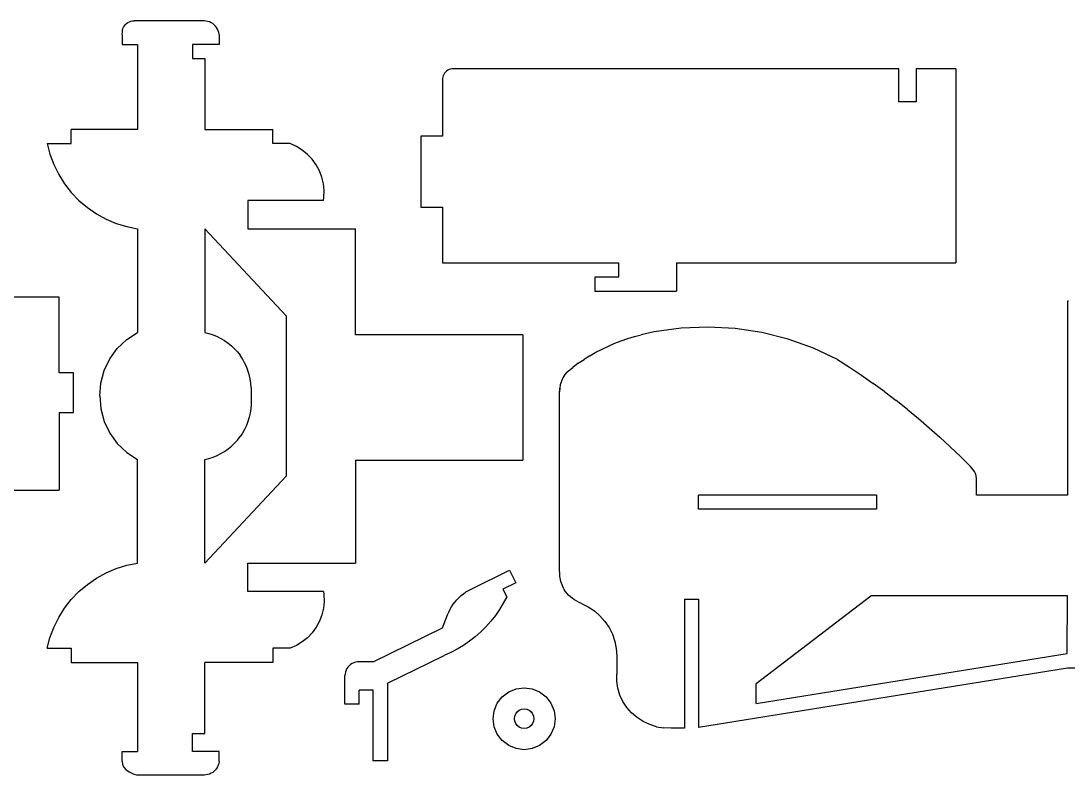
# Model space of a CAD drawing. Extents: x -264 to 264, y -276 to 276.
# Drawn here: x -4.7 to 143, y -140.3 to -33.9 of the extents above; entities that cross this region are included whole.
import ezdxf

# ---------------------------------------------------------------- set-up
doc = ezdxf.new("R2010")
doc.units = 0
doc.header["$MEASUREMENT"] = 0
doc.layers.get('0').update_dxf_attribs({"linetype": 'CONTINUOUS'})

msp = doc.modelspace()

# ---------------------------------------------------------------- linework, layer by layer
for p, q in [((10.8, -33.99), (11.02, -33.95)), ((11.02, -33.95), (11.25, -33.95)), ((21.11, -33.95), (11.25, -33.95)), ((21.37, -33.96), (21.11, -33.95)), ((21.62, -34.01), (21.37, -33.96)), ((9.59, -35.48), (9.61, -35.25)), ((9.61, -35.25), (9.67, -35.03)), ((9.67, -35.03), (9.76, -34.82)), ((9.76, -34.82), (9.88, -34.63)), ((9.88, -34.63), (10.02, -34.45)), ((10.02, -34.45), (10.19, -34.29)), ((10.19, -34.29), (10.38, -34.16)), ((10.38, -34.16), (10.58, -34.06)), ((10.58, -34.06), (10.8, -33.99)), ((21.87, -34.09), (21.62, -34.01)), ((22.11, -34.2), (21.87, -34.09)), ((22.33, -34.33), (22.11, -34.2)), ((22.53, -34.5), (22.33, -34.33)), ((22.72, -34.68), (22.53, -34.5)), ((22.88, -34.89), (22.72, -34.68)), ((23.01, -35.11), (22.88, -34.89)), ((23.12, -35.35), (23.01, -35.11)), ((23.19, -35.59), (23.12, -35.35)), ((9.58, -35.85), (9.59, -35.48)), ((9.58, -35.85), (9.58, -37.26)), ((23.24, -35.85), (23.19, -35.59)), ((23.25, -35.85), (23.24, -35.85)), ((23.25, -35.85), (23.25, -37.26)), ((9.58, -37.26), (11.72, -37.26)), ((11.72, -37.26), (11.72, -49.26)), ((19.48, -37.26), (19.48, -39.26)), ((23.25, -37.26), (19.48, -37.26)), ((19.48, -39.26), (21.22, -39.26)), ((21.22, -39.26), (21.22, -49.26)), ((55.03, -41.32), (54.93, -41.5)), ((55.17, -41.16), (55.03, -41.32)), ((55.32, -41.02), (55.17, -41.16)), ((55.49, -40.9), (55.32, -41.02)), ((55.67, -40.81), (55.49, -40.9)), ((55.87, -40.74), (55.67, -40.81)), ((56.07, -40.7), (55.87, -40.74)), ((56.28, -40.69), (56.07, -40.7)), ((119.12, -40.69), (56.28, -40.69)), ((119.12, -45.36), (119.12, -40.69)), ((127.14, -40.69), (121.54, -40.69)), ((121.54, -40.69), (121.54, -45.36)), ((127.14, -40.69), (127.14, -68.09)), ((54.78, -41.89), (54.75, -42.09)), ((54.75, -42.09), (54.75, -42.3)), ((54.75, -42.3), (54.75, -50.2)), ((54.84, -41.69), (54.78, -41.89)), ((54.93, -41.5), (54.84, -41.69)), ((121.54, -45.36), (119.12, -45.36)), ((11.72, -49.26), (2.36, -49.26)), ((2.36, -51.26), (2.36, -49.26)), ((21.22, -49.26), (30.8, -49.26)), ((30.8, -51.26), (30.8, -49.26)), ((54.75, -50.2), (51.7, -50.2)), ((51.7, -50.2), (51.7, -60.2)), ((-1.02, -51.26), (2.36, -51.26)), ((-1.02, -51.26), (-0.62, -52.76)), ((33.27, -51.26), (30.8, -51.26)), ((34.15, -51.65), (33.27, -51.26)), ((34.96, -52.16), (34.15, -51.65)), ((-0.62, -52.76), (-0.08, -54.22)), ((35.71, -52.77), (34.96, -52.16)), ((36.37, -53.46), (35.71, -52.77)), ((-0.08, -54.22), (0.61, -55.61)), ((36.93, -54.24), (36.37, -53.46)), ((37.39, -55.09), (36.93, -54.24)), ((0.61, -55.61), (1.44, -56.93)), ((37.73, -55.99), (37.39, -55.09)), ((37.96, -56.92), (37.73, -55.99)), ((1.44, -56.93), (2.39, -58.15)), ((38.05, -57.88), (37.96, -56.92)), ((2.39, -58.15), (3.47, -59.27)), ((37.96, -59.28), (38.03, -58.84)), ((38.03, -58.84), (38.05, -57.88)), ((3.47, -59.27), (4.65, -60.28)), ((4.65, -60.28), (5.93, -61.16)), ((27.31, -59.28), (27.31, -63.28)), ((37.96, -59.28), (27.31, -59.28)), ((51.7, -60.2), (54.75, -60.2)), ((54.75, -60.2), (54.75, -68.09)), ((5.93, -61.16), (7.29, -61.91)), ((7.29, -61.91), (8.72, -62.51)), ((8.72, -62.51), (10.2, -62.97)), ((10.2, -62.97), (11.72, -63.28)), ((11.72, -63.28), (11.72, -77.9)), ((21.22, -63.28), (21.22, -77.9)), ((32.68, -75.56), (21.22, -63.28)), ((27.31, -63.28), (42.48, -63.28)), ((42.48, -78.23), (42.48, -63.28)), ((54.75, -68.09), (79.62, -68.09)), ((79.62, -70.09), (79.62, -68.09)), ((87.74, -68.09), (127.14, -68.09)), ((87.74, -68.09), (87.74, -72.09)), ((79.62, -70.09), (76.25, -70.09)), ((76.25, -70.09), (76.25, -72.09)), ((76.25, -72.09), (87.74, -72.09)), ((0.68, -72.93), (-28.82, -72.93)), ((0.68, -83.59), (0.68, -72.93)), ((143.05, -73.46), (142.91, -73.47)), ((142.91, -73.47), (142.91, -100.87)), ((32.68, -75.56), (32.68, -98.16)), ((10.2, -78.9), (11.72, -77.9)), ((21.22, -77.9), (21.81, -78.04)), ((21.81, -78.04), (22.38, -78.23)), ((22.38, -78.23), (22.94, -78.46)), ((66.06, -78.23), (42.48, -78.23)), ((66.06, -78.23), (66.06, -95.9)), ((81.81, -78.49), (82.76, -78.24)), ((84.61, -77.81), (82.76, -78.24)), ((88.4, -77.29), (84.61, -77.81)), ((92.22, -77.13), (88.4, -77.29)), ((96.04, -77.34), (92.22, -77.13)), ((99.81, -77.91), (96.04, -77.34)), ((103.5, -78.83), (99.81, -77.91)), ((8.88, -80.16), (10.2, -78.9)), ((22.94, -78.46), (23.49, -78.73)), ((23.49, -78.73), (24.01, -79.05)), ((24.01, -79.05), (24.5, -79.39)), ((24.5, -79.39), (24.97, -79.78)), ((78.14, -79.82), (79.04, -79.43)), ((79.04, -79.43), (79.95, -79.08)), ((79.95, -79.08), (80.88, -78.77)), ((80.88, -78.77), (81.81, -78.49)), ((107.06, -80.1), (103.5, -78.83)), ((7.82, -81.64), (8.88, -80.16)), ((24.97, -79.78), (25.41, -80.2)), ((25.41, -80.2), (25.82, -80.65)), ((25.82, -80.65), (26.2, -81.12)), ((26.53, -81.63), (26.2, -81.12)), ((75.54, -81.18), (74.71, -81.7)), ((75.54, -81.18), (76.39, -80.69)), ((76.39, -80.69), (77.26, -80.24)), ((77.26, -80.24), (78.14, -79.82)), ((110.46, -81.71), (107.06, -80.1)), ((7.04, -83.28), (7.82, -81.64)), ((26.83, -82.16), (26.53, -81.63)), ((27.09, -82.71), (26.83, -82.16)), ((27.31, -83.27), (27.09, -82.71)), ((73.9, -82.25), (73.12, -82.83)), ((73.9, -82.25), (74.71, -81.7)), ((110.46, -81.71), (112.17, -82.81)), ((2.68, -83.59), (0.68, -83.59)), ((2.68, -89.17), (2.68, -83.59)), ((6.57, -85.05), (7.04, -83.28)), ((27.49, -83.85), (27.31, -83.27)), ((27.62, -84.44), (27.49, -83.85)), ((72.01, -83.85), (71.73, -84.3)), ((72.35, -83.44), (72.01, -83.85)), ((72.35, -83.44), (73.12, -82.83)), ((112.17, -82.81), (113.85, -83.94)), ((113.85, -83.94), (115.51, -85.1)), ((6.43, -86.86), (6.57, -85.05)), ((27.71, -85.04), (27.62, -84.44)), ((27.75, -85.65), (27.71, -85.04)), ((27.75, -85.65), (27.75, -88.07)), ((71.36, -85.27), (71.28, -85.78)), ((71.51, -84.78), (71.36, -85.27)), ((71.73, -84.3), (71.51, -84.78)), ((117.14, -86.29), (115.51, -85.1)), ((6.43, -86.86), (6.57, -88.68)), ((71.27, -86.56), (71.28, -85.78)), ((71.28, -85.78), (71.27, -86.29)), ((71.27, -86.56), (71.27, -86.29)), ((71.27, -111.53), (71.27, -86.56)), ((117.14, -86.29), (118.75, -87.51)), ((27.75, -88.07), (27.71, -88.68)), ((120.32, -88.76), (118.75, -87.51)), ((0.68, -89.17), (0.68, -100.17)), ((0.68, -89.17), (2.68, -89.17)), ((6.57, -88.68), (7.04, -90.44)), ((27.49, -89.87), (27.31, -90.45)), ((27.62, -89.28), (27.49, -89.87)), ((27.71, -88.68), (27.62, -89.28)), ((120.32, -88.76), (121.88, -90.04)), ((121.88, -90.04), (123.4, -91.35)), ((7.04, -90.44), (7.82, -92.09)), ((26.83, -91.57), (26.53, -92.1)), ((27.09, -91.02), (26.83, -91.57)), ((27.31, -90.45), (27.09, -91.02)), ((123.4, -91.35), (124.9, -92.68)), ((7.82, -92.09), (8.88, -93.57)), ((25.82, -93.08), (26.2, -92.6)), ((26.53, -92.1), (26.2, -92.6)), ((124.9, -92.68), (126.37, -94.04)), ((8.88, -93.57), (10.2, -94.83)), ((24.01, -94.68), (24.5, -94.33)), ((24.5, -94.33), (24.97, -93.95)), ((24.97, -93.95), (25.41, -93.53)), ((25.41, -93.53), (25.82, -93.08)), ((126.37, -94.04), (127.8, -95.42)), ((10.2, -94.83), (11.72, -95.83)), ((11.72, -110.45), (11.72, -95.83)), ((21.22, -95.83), (21.81, -95.68)), ((21.22, -110.45), (21.22, -95.83)), ((21.81, -95.68), (22.38, -95.49)), ((22.38, -95.49), (22.94, -95.26)), ((22.94, -95.26), (23.49, -94.99)), ((23.49, -94.99), (24.01, -94.68)), ((42.48, -95.9), (42.48, -110.45)), ((42.48, -95.9), (66.06, -95.9)), ((127.8, -95.42), (129.21, -96.83)), ((129.61, -97.28), (129.21, -96.83)), ((129.78, -97.52), (129.61, -97.28)), ((32.68, -98.16), (21.22, -110.45)), ((129.91, -97.81), (129.78, -97.52)), ((130, -98.14), (129.91, -97.81)), ((130.05, -98.49), (130, -98.14)), ((130.05, -98.83), (130.05, -98.49)), ((130.05, -100.87), (130.05, -98.83)), ((-28.82, -100.17), (0.68, -100.17)), ((90.87, -102.84), (90.87, -100.87)), ((115.94, -100.87), (90.87, -100.87)), ((115.94, -100.87), (115.94, -102.84)), ((142.91, -100.87), (130.05, -100.87)), ((115.94, -102.84), (90.87, -102.84)), ((8.72, -111.21), (10.2, -110.75)), ((10.2, -110.75), (11.72, -110.45)), ((27.31, -114.45), (27.31, -110.45)), ((27.31, -110.45), (42.48, -110.45)), ((5.93, -112.57), (7.29, -111.82)), ((7.29, -111.82), (8.72, -111.21)), ((58.79, -114.1), (64.18, -111.44)), ((64.18, -111.44), (65.07, -113.23)), ((71.28, -111.78), (71.27, -111.53)), ((71.29, -112.03), (71.28, -111.78)), ((71.32, -112.28), (71.29, -112.03)), ((3.47, -114.45), (4.65, -113.45)), ((4.65, -113.45), (5.93, -112.57)), ((65.07, -113.23), (63.27, -114.11)), ((71.36, -112.53), (71.32, -112.28)), ((71.41, -112.78), (71.36, -112.53)), ((71.46, -113.02), (71.41, -112.78)), ((71.53, -113.26), (71.46, -113.02)), ((71.61, -113.5), (71.53, -113.26)), ((71.7, -113.73), (71.61, -113.5)), ((2.39, -115.58), (3.47, -114.45)), ((37.96, -114.45), (27.31, -114.45)), ((37.96, -114.45), (38.03, -114.88)), ((38.03, -114.88), (38.05, -115.84)), ((57.08, -115.3), (57.39, -115.02)), ((57.39, -115.02), (57.72, -114.76)), ((57.72, -114.76), (58.06, -114.51)), ((58.06, -114.51), (58.42, -114.3)), ((58.42, -114.3), (58.79, -114.1)), ((63.27, -114.11), (63.8, -115.18)), ((63.8, -115.18), (63.32, -116.1)), ((71.81, -113.96), (71.7, -113.73)), ((71.92, -114.18), (71.81, -113.96)), ((72.03, -114.4), (71.92, -114.18)), ((72.27, -114.68), (72.03, -114.4)), ((72.53, -114.94), (72.27, -114.68)), ((72.8, -115.19), (72.53, -114.94)), ((73.08, -115.41), (72.8, -115.19)), ((98.99, -127.42), (115.17, -115.06)), ((142.91, -115.06), (115.17, -115.06)), ((142.86, -123.21), (142.91, -115.06)), ((1.44, -116.8), (2.39, -115.58)), ((38.05, -115.84), (37.96, -116.8)), ((55.81, -116.96), (56.03, -116.6)), ((56.03, -116.6), (56.26, -116.25)), ((56.26, -116.25), (56.51, -115.92)), ((56.51, -115.92), (56.79, -115.6)), ((56.79, -115.6), (57.08, -115.3)), ((63.32, -116.1), (62.79, -116.98)), ((73.38, -115.62), (73.08, -115.41)), ((73.69, -115.81), (73.38, -115.62)), ((74.02, -115.98), (73.69, -115.81)), ((74.35, -116.13), (74.02, -115.98)), ((74.35, -116.13), (75.3, -116.6)), ((75.3, -116.6), (76.17, -117.18)), ((88.87, -115.53), (88.87, -133.72)), ((88.87, -115.53), (90.87, -115.53)), ((90.87, -115.53), (90.87, -133.63)), ((-0.08, -119.51), (0.61, -118.11)), ((0.61, -118.11), (1.44, -116.8)), ((37.73, -117.74), (37.39, -118.63)), ((37.96, -116.8), (37.73, -117.74)), ((54.75, -119.59), (55.46, -117.73)), ((55.46, -117.73), (55.63, -117.34)), ((55.63, -117.34), (55.81, -116.96)), ((62.2, -117.83), (61.56, -118.65)), ((62.79, -116.98), (62.2, -117.83)), ((76.17, -117.18), (76.96, -117.87)), ((76.96, -117.87), (77.66, -118.66)), ((-0.62, -120.96), (-0.08, -119.51)), ((36.93, -119.48), (36.37, -120.26)), ((37.39, -118.63), (36.93, -119.48)), ((44.98, -124.35), (54.75, -119.59)), ((60.87, -119.42), (60.14, -120.15)), ((61.56, -118.65), (60.87, -119.42)), ((77.66, -118.66), (78.24, -119.54)), ((78.24, -119.54), (78.71, -120.48)), ((-1.02, -122.46), (-0.62, -120.96)), ((35.71, -120.96), (34.96, -121.57)), ((36.37, -120.26), (35.71, -120.96)), ((59.37, -120.83), (58.55, -121.47)), ((60.14, -120.15), (59.37, -120.83)), ((78.71, -120.48), (79.05, -121.48)), ((-1.02, -122.46), (2.36, -122.46)), ((2.36, -122.46), (2.36, -124.46)), ((30.8, -122.46), (30.8, -124.46)), ((33.27, -122.46), (30.8, -122.46)), ((34.15, -122.07), (33.27, -122.46)), ((34.96, -121.57), (34.15, -122.07)), ((57.7, -122.06), (56.82, -122.59)), ((58.55, -121.47), (57.7, -122.06)), ((79.05, -121.48), (79.25, -122.51)), ((79.25, -122.51), (79.32, -123.56)), ((46.98, -127.38), (54.96, -123.49)), ((55.9, -123.07), (54.96, -123.49)), ((56.82, -122.59), (55.9, -123.07)), ((79.32, -123.56), (79.32, -126.11)), ((98.99, -130.25), (142.86, -123.21)), ((2.36, -124.46), (11.72, -124.46)), ((11.72, -124.46), (11.72, -137.03)), ((21.22, -134.46), (21.22, -124.46)), ((30.8, -124.46), (21.22, -124.46)), ((41.26, -125.32), (41.15, -125.55)), ((41.41, -125.11), (41.26, -125.32)), ((41.58, -124.92), (41.41, -125.11)), ((41.78, -124.75), (41.58, -124.92)), ((41.99, -124.61), (41.78, -124.75)), ((42.23, -124.5), (41.99, -124.61)), ((42.47, -124.42), (42.23, -124.5)), ((42.72, -124.37), (42.47, -124.42)), ((42.98, -124.35), (42.72, -124.37)), ((44.98, -124.35), (42.98, -124.35)), ((142.91, -125.28), (90.87, -133.63)), ((176.91, -125.28), (142.91, -125.28)), ((41, -126.04), (40.98, -126.3)), ((40.98, -130.35), (40.98, -126.3)), ((41.06, -125.79), (41, -126.04)), ((41.15, -125.55), (41.06, -125.79)), ((79.33, -127.11), (79.32, -126.11)), ((42.98, -130.35), (42.98, -128.35)), ((44.98, -128.35), (42.98, -128.35)), ((44.98, -138.33), (44.98, -128.35)), ((46.98, -127.38), (46.98, -138.33)), ((64.08, -128.6), (65.13, -128.16)), ((65.13, -128.16), (66.26, -128.02)), ((66.26, -128.02), (67.4, -128.16)), ((67.4, -128.16), (68.45, -128.6)), ((79.48, -128.09), (79.33, -127.11)), ((79.77, -129.05), (79.48, -128.09)), ((98.99, -130.25), (98.99, -127.42)), ((62.48, -130.2), (63.17, -129.3)), ((63.17, -129.3), (64.08, -128.6)), ((68.45, -128.6), (69.36, -129.3)), ((69.36, -129.3), (70.05, -130.2)), ((80.2, -129.96), (79.77, -129.05)), ((80.75, -130.8), (80.2, -129.96)), ((42.98, -130.35), (40.98, -130.35)), ((61.89, -132.39), (62.04, -131.26)), ((62.04, -131.26), (62.48, -130.2)), ((65.07, -131.7), (65.29, -131.42)), ((65.29, -131.42), (65.58, -131.2)), ((65.58, -131.2), (65.91, -131.06)), ((65.91, -131.06), (66.26, -131.02)), ((66.26, -131.02), (66.62, -131.06)), ((66.62, -131.06), (66.95, -131.2)), ((66.95, -131.2), (67.24, -131.42)), ((67.24, -131.42), (67.46, -131.7)), ((70.05, -130.2), (70.49, -131.26)), ((70.49, -131.26), (70.64, -132.39)), ((81.42, -131.56), (80.75, -130.8)), ((62.04, -133.52), (61.89, -132.39)), ((64.89, -132.39), (64.94, -132.03)), ((64.94, -132.75), (64.89, -132.39)), ((64.94, -132.03), (65.07, -131.7)), ((65.07, -133.08), (64.94, -132.75)), ((67.46, -131.7), (67.59, -132.03)), ((67.59, -132.75), (67.46, -133.08)), ((67.59, -132.03), (67.64, -132.39)), ((67.64, -132.39), (67.59, -132.75)), ((70.64, -132.39), (70.49, -133.52)), ((82.19, -132.23), (81.42, -131.56)), ((83.04, -132.78), (82.19, -132.23)), ((83.97, -133.21), (83.04, -132.78)), ((62.48, -134.58), (62.04, -133.52)), ((65.29, -133.36), (65.07, -133.08)), ((65.58, -133.58), (65.29, -133.36)), ((65.91, -133.72), (65.58, -133.58)), ((66.26, -133.77), (65.91, -133.72)), ((66.62, -133.72), (66.26, -133.77)), ((66.95, -133.58), (66.62, -133.72)), ((67.24, -133.36), (66.95, -133.58)), ((67.46, -133.08), (67.24, -133.36)), ((70.49, -133.52), (70.05, -134.58)), ((84.95, -133.52), (83.97, -133.21)), ((84.95, -133.52), (85.97, -133.69)), ((87, -133.72), (85.97, -133.69)), ((88.87, -133.72), (87, -133.72)), ((19.48, -137.03), (19.48, -134.46)), ((19.48, -134.46), (21.22, -134.46)), ((63.17, -135.48), (62.48, -134.58)), ((64.08, -136.18), (63.17, -135.48)), ((69.36, -135.48), (68.45, -136.18)), ((70.05, -134.58), (69.36, -135.48)), ((9.58, -137.03), (11.72, -137.03)), ((9.58, -138.44), (9.58, -137.03)), ((23.25, -137.03), (19.48, -137.03)), ((23.25, -138.44), (23.25, -137.03)), ((65.13, -136.62), (64.08, -136.18)), ((66.26, -136.77), (65.13, -136.62)), ((67.4, -136.62), (66.26, -136.77)), ((68.45, -136.18), (67.4, -136.62)), ((9.58, -138.44), (9.59, -138.81)), ((9.59, -138.81), (9.76, -139.19)), ((23.19, -138.7), (23.12, -138.94)), ((23.24, -138.44), (23.19, -138.7)), ((23.25, -138.44), (23.24, -138.44)), ((46.98, -138.33), (44.98, -138.33)), ((9.76, -139.19), (10.08, -139.56)), ((10.08, -139.56), (10.54, -139.89)), ((10.54, -139.89), (11.1, -140.16)), ((11.1, -140.16), (11.72, -140.34)), ((21.62, -140.28), (21.37, -140.33)), ((21.87, -140.2), (21.62, -140.28)), ((22.11, -140.09), (21.87, -140.2)), ((22.33, -139.96), (22.11, -140.09)), ((22.53, -139.79), (22.33, -139.96)), ((22.72, -139.61), (22.53, -139.79)), ((22.88, -139.4), (22.72, -139.61)), ((23.01, -139.18), (22.88, -139.4)), ((23.12, -138.94), (23.01, -139.18)), ((21.11, -140.34), (11.72, -140.34)), ((21.37, -140.33), (21.11, -140.34))]:
    msp.add_line(p, q)

doc.saveas('drawing.dxf')
